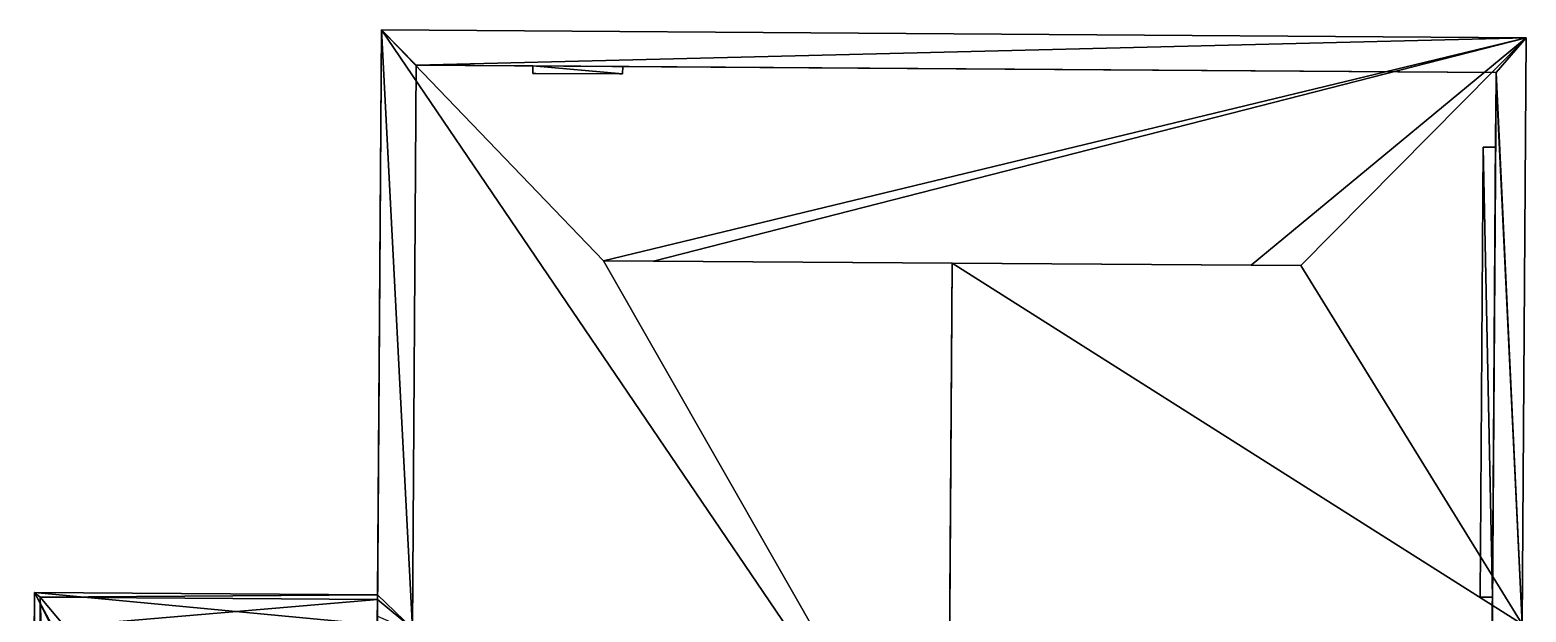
# Model space of a CAD drawing. Extents: x -544 to 100, y -201 to 540.
# Drawn here: x -544 to 98, y 290 to 540 of the extents above; entities that cross this region are included whole.
import ezdxf

# ---------------------------------------------------------------- set-up
doc = ezdxf.new("R2010")
doc.units = 0
doc.header["$MEASUREMENT"] = 0
doc.layers.get('0').update_dxf_attribs({"color": 13, "linetype": 'CONTINUOUS'})
doc.layers.add('ANNOTATIONS', color=221, linetype='CONTINUOUS')

# ---------------------------------------------------------------- blocks, each defined once
blk = doc.blocks.new('GROUP1_1')
for p, q in [((193.2, 80.42, 0), (0, 80.42)), ((0, 80.42), (0, 0)), ((193.2, 0, 0), (193.2, 80.42, 0)), ((0, 0), (193.2, 0, 0))]:
    blk.add_line(p, q)
mesh = blk.add_polyface()
corners = [(193.2, 0, 0), (0, 80.42), (0, 0), (193.2, 80.42, 0)]
mesh.append_faces([[corners[k] for k in face] for face in [(0, 1, 2), (1, 0, 3)]], dxfattribs={"vtx0": -1})
blk = doc.blocks.new('GROUP7_1')
for p, q in [((0, 48.33), (-35.89, 48.33)), ((-35.89, 48.33), (-35.89, 0)), ((0, 0), (0, 48.33)), ((-35.89, 0), (0, 0))]:
    blk.add_line(p, q)
mesh = blk.add_polyface()
corners = [(0, 0), (-35.89, 48.33), (-35.89, 0), (0, 48.33)]
mesh.append_faces([[corners[k] for k in face] for face in [(0, 1, 2), (1, 0, 3)]], dxfattribs={"vtx0": -1})

msp = doc.modelspace()

# ---------------------------------------------------------------- linework, layer by layer
for p, q in [((-393.03, 539.58, 105.21), (-394.77, 287.84, 105.21)), ((-393.03, 539.58, 97.6), (-394.71, 296.96, 97.6)), ((-393.03, 539.58, 97.6), (97.82, 536.18, 97.6)), ((97.82, 536.18, 105.21), (-393.03, 539.58, 105.21)), ((-393.03, 539.58, 105.21), (-393.03, 539.58, 97.6)), ((-393.03, 539.58, 105.21), (-297.77, 440.48, 145.69)), ((97.82, 536.18, 105.21), (1.2, 438.41, 145.69)), ((96.08, 284.43, 97.6), (97.82, 536.18, 97.6)), ((97.82, 536.18, 105.21), (96.08, 284.43, 105.21)), ((97.82, 536.18, 97.6), (97.82, 536.18, 105.21)), ((-379.8, 282.56, 97.6), (-378.12, 524.47, 97.6)), ((-379.8, 282.56, 15.25), (-378.12, 524.47, 15.25)), ((-378.12, 524.47, 3.75), (-379.8, 282.56, 3.75)), ((-378.12, 524.47, 97.6), (84.95, 521.26, 97.6)), ((-378.12, 524.47, 15.25), (-378.12, 524.47, 97.6)), ((84.95, 521.26, 3.75), (-378.12, 524.47, 3.75)), ((-378.12, 524.47, 3.75), (-378.12, 524.47, 15.25)), ((-378.12, 524.47, 15.25), (84.95, 521.26, 15.25)), ((-328.18, 524.12, 45.73), (-328.2, 520.93, 45.73)), ((-328.18, 524.12, 96.73), (-328.2, 520.93, 96.73)), ((-328.2, 520.93, 45.73), (-328.2, 520.93, 96.73)), ((-289.64, 520.67, 45.73), (-328.2, 520.93, 45.73)), ((-328.2, 520.93, 96.73), (-289.64, 520.67, 96.73)), ((-328.18, 524.12, 96.73), (-289.61, 523.86, 96.73)), ((-328.18, 524.12, 45.73), (-328.18, 524.12, 96.73)), ((-328.18, 524.12, 45.73), (-289.61, 523.86, 45.73)), ((-289.64, 520.67, 96.73), (-289.61, 523.86, 96.73)), ((-289.64, 520.67, 45.73), (-289.61, 523.86, 45.73)), ((-289.64, 520.67, 96.73), (-289.64, 520.67, 45.73)), ((-289.61, 523.86, 96.73), (-289.61, 523.86, 45.73)), ((84.93, 518.26, 4.19), (84.95, 521.26, 3.75)), ((84.95, 521.26, 97.6), (84.93, 518.26, 97.6)), ((84.95, 521.26, 97.6), (84.95, 521.26, 15.25)), ((84.95, 521.26, 15.25), (84.95, 521.26, 3.75)), ((83.31, 284.52, 97.6), (84.93, 518.26, 97.6)), ((84.76, 493.12, 7.92), (84.93, 518.26, 4.19)), ((84.93, 518.26, 97.6), (84.93, 518.26, 4.19)), ((78.14, 296.06, 8.5), (79.48, 489.26, 8.5)), ((79.48, 489.26, 88.92), (78.14, 296.06, 88.92)), ((79.48, 489.26, 8.5), (84.73, 489.22, 8.5)), ((84.73, 489.22, 88.92), (79.48, 489.26, 88.92)), ((79.48, 489.26, 8.5), (79.48, 489.26, 88.92)), ((84.76, 493.12, 95.2), (83.36, 291.38, 95.2)), ((83.39, 296.03, 88.92), (84.73, 489.22, 88.92)), ((84.73, 489.22, 8.5), (84.76, 493.12, 7.92)), ((84.73, 489.22, 88.92), (84.73, 489.22, 8.5)), ((84.76, 493.12, 7.92), (84.76, 493.12, 95.2)), ((-148.29, 439.45, 208.76), (-297.77, 440.48, 145.69)), ((-297.77, 440.48, 145.69), (-276.44, 440.34, 145.69)), ((-276.44, 440.34, 145.69), (-148.29, 439.45, 199.76)), ((-276.44, 440.34, 145.69), (-20.13, 438.56, 145.69)), ((-150.08, 181.18, 208.76), (-148.29, 439.45, 208.76)), ((-148.29, 439.45, 199.76), (-20.13, 438.56, 145.69)), ((1.2, 438.41, 145.69), (-148.29, 439.45, 208.76)), ((-20.13, 438.56, 145.69), (1.2, 438.41, 145.69)), ((-541.83, 297.98, 86.78), (-543.81, 11.86, 86.78)), ((-543.81, 11.86, 93.1), (-541.83, 297.98, 93.1)), ((-541.83, 297.98, 86.78), (-394.71, 296.96, 94.91)), ((-394.71, 296.96, 101.22), (-541.83, 297.98, 93.1)), ((-541.83, 297.98, 93.1), (-541.83, 297.98, 86.78)), ((-539.45, 295.97, 89.6), (-541.41, 13.84, 89.6)), ((-539.45, 295.97, 86.92), (-541.41, 13.84, 86.92)), ((-539.45, 295.97, 86.92), (-394.72, 294.96, 94.91)), ((-394.72, 294.96, 97.6), (-539.45, 295.97, 89.6)), ((-539.45, 295.97, 89.6), (-539.45, 295.97, 86.92)), ((-394.77, 287.84, 101.22), (-394.71, 296.96, 101.22)), ((-394.72, 294.96, 94.91), (-394.71, 296.96, 94.91)), ((-394.71, 296.96, 97.6), (-394.72, 294.96, 97.6)), ((-394.71, 296.96, 97.6), (-394.71, 296.96, 101.22)), ((-394.71, 296.96, 94.91), (-394.71, 296.96, 97.6)), ((83.39, 296.03, 8.5), (78.14, 296.06, 8.5)), ((78.14, 296.06, 88.92), (83.39, 296.03, 88.92)), ((78.14, 296.06, 88.92), (78.14, 296.06, 8.5)), ((83.36, 291.38, 8.5), (83.39, 296.03, 8.5)), ((83.39, 296.03, 8.5), (83.39, 296.03, 88.92)), ((-394.72, 294.96, 97.6), (-394.81, 282.66, 97.6)), ((-394.72, 294.96, 94.91), (-394.72, 294.96, 97.6)), ((83.24, 273.82, 8.5), (83.36, 291.38, 8.5)), ((83.36, 291.38, 95.2), (83.36, 291.38, 8.5))]:
    msp.add_line(p, q)

# ---------------------------------------------------------------- block references
at = {"layer": 'ANNOTATIONS', "extrusion": (0.006927, 0.999976, 0)}
msp.add_blockref('GROUP7_1', (330.46, 47.06, 518.65), dxfattribs=at)
at = {"layer": 'ANNOTATIONS', "extrusion": (0.999976, -0.006927, 0)}
msp.add_blockref('GROUP1_1', (296.6, 8.5, 76.09), dxfattribs=at)

# ---------------------------------------------------------------- meshes
mesh = msp.add_polyface()
corners = [(-394.72, 294.96, 97.6), (-379.8, 282.56, 97.6), (-394.81, 282.66, 97.6), (-394.71, 296.96, 97.6), (-393.03, 539.58, 97.6), (-378.12, 524.47, 97.6), (97.82, 536.18, 97.6), (84.95, 521.26, 97.6), (96.08, 284.43, 97.6), (84.93, 518.26, 97.6), (83.31, 284.52, 97.6)]
mesh.append_faces([[corners[k] for k in face] for face in [(0, 1, 2), (9, 8, 10)]], dxfattribs={"vtx0": -1})
mesh.append_faces([[corners[k] for k in face] for face in [(1, 4, 5), (5, 6, 7)]], dxfattribs={"vtx0": -1, "vtx1": -1})
mesh.append_faces([[corners[k] for k in face] for face in [(1, 0, 3), (1, 3, 4), (5, 4, 6), (7, 6, 8), (8, 9, 7)]], dxfattribs={"vtx0": -1, "vtx2": -1})
mesh = msp.add_polyface()
corners = [(-393.03, 539.58, 105.21), (-394.77, 287.84, 101.22), (-394.77, 287.84, 105.21), (-394.71, 296.96, 101.22), (-394.71, 296.96, 97.6), (-393.03, 539.58, 97.6)]
mesh.append_faces([[corners[k] for k in face] for face in [(0, 1, 2), (4, 0, 5)]], dxfattribs={"vtx0": -1})
mesh.append_faces([[corners[k] for k in face] for face in [(1, 0, 3), (3, 0, 4)]], dxfattribs={"vtx0": -1, "vtx1": -1})
mesh = msp.add_polyface()
corners = [(-150.08, 181.18, 208.76), (-393.03, 539.58, 105.21), (-394.77, 287.84, 105.21), (-297.77, 440.48, 145.69), (-148.29, 439.45, 208.76)]
mesh.append_faces([[corners[k] for k in face] for face in [(0, 1, 2), (3, 0, 4)]], dxfattribs={"vtx0": -1})
mesh.append_faces([[corners[k] for k in face] for face in [(1, 0, 3)]], dxfattribs={"vtx0": -1, "vtx1": -1})
mesh = msp.add_polyface()
corners = [(-393.03, 539.58, 105.21), (97.82, 536.18, 97.6), (-393.03, 539.58, 97.6), (97.82, 536.18, 105.21)]
mesh.append_faces([[corners[k] for k in face] for face in [(0, 1, 2), (1, 0, 3)]], dxfattribs={"vtx0": -1})
mesh = msp.add_polyface()
corners = [(-297.77, 440.48, 145.69), (97.82, 536.18, 105.21), (-393.03, 539.58, 105.21), (-276.44, 440.34, 145.69), (-20.13, 438.56, 145.69), (1.2, 438.41, 145.69)]
mesh.append_faces([[corners[k] for k in face] for face in [(0, 1, 2), (1, 4, 5)]], dxfattribs={"vtx0": -1})
mesh.append_faces([[corners[k] for k in face] for face in [(1, 0, 3), (1, 3, 4)]], dxfattribs={"vtx0": -1, "vtx2": -1})
mesh = msp.add_polyface()
corners = [(96.08, 284.43, 105.21), (-148.29, 439.45, 208.76), (-150.08, 181.18, 208.76), (1.2, 438.41, 145.69), (97.82, 536.18, 105.21)]
mesh.append_faces([[corners[k] for k in face] for face in [(0, 1, 2), (3, 0, 4)]], dxfattribs={"vtx0": -1})
mesh.append_faces([[corners[k] for k in face] for face in [(1, 0, 3)]], dxfattribs={"vtx0": -1, "vtx1": -1})
mesh = msp.add_polyface()
corners = [(97.82, 536.18, 97.6), (96.08, 284.43, 105.21), (96.08, 284.43, 97.6), (97.82, 536.18, 105.21)]
mesh.append_faces([[corners[k] for k in face] for face in [(0, 1, 2), (1, 0, 3)]], dxfattribs={"vtx0": -1})
mesh = msp.add_polyface()
corners = [(-378.12, 524.47, 97.6), (-379.8, 282.56, 26.75), (-379.8, 282.56, 97.6), (-379.8, 282.56, 15.25), (-378.12, 524.47, 15.25)]
mesh.append_faces([[corners[k] for k in face] for face in [(0, 1, 2), (3, 0, 4)]], dxfattribs={"vtx0": -1})
mesh.append_faces([[corners[k] for k in face] for face in [(1, 0, 3)]], dxfattribs={"vtx0": -1, "vtx1": -1})
mesh = msp.add_polyface()
corners = [(-378.12, 524.47, 15.25), (-379.8, 282.56, 3.75), (-379.8, 282.56, 15.25), (-378.12, 524.47, 3.75)]
mesh.append_faces([[corners[k] for k in face] for face in [(0, 1, 2), (1, 0, 3)]], dxfattribs={"vtx0": -1})
mesh = msp.add_polyface()
corners = [(-378.12, 524.47, 15.25), (-328.18, 524.12, 45.73), (84.95, 521.26, 15.25), (-378.12, 524.47, 97.6), (-328.18, 524.12, 96.73), (-289.61, 523.86, 96.73), (-289.61, 523.86, 45.73), (84.95, 521.26, 97.6)]
mesh.append_faces([[corners[k] for k in face] for face in [(0, 1, 2), (1, 3, 4), (4, 3, 5), (2, 6, 7), (6, 2, 1), (7, 5, 3)]], dxfattribs={"vtx0": -1, "vtx1": -1})
mesh.append_faces([[corners[k] for k in face] for face in [(1, 0, 3), (7, 6, 5)]], dxfattribs={"vtx0": -1, "vtx2": -1})
mesh = msp.add_polyface()
corners = [(-378.12, 524.47, 15.25), (84.95, 521.26, 3.75), (-378.12, 524.47, 3.75), (84.95, 521.26, 15.25)]
mesh.append_faces([[corners[k] for k in face] for face in [(0, 1, 2), (1, 0, 3)]], dxfattribs={"vtx0": -1})
mesh = msp.add_polyface()
corners = [(-328.18, 524.12, 96.73), (-289.64, 520.67, 96.73), (-328.2, 520.93, 96.73), (-289.61, 523.86, 96.73)]
mesh.append_faces([[corners[k] for k in face] for face in [(0, 1, 2), (1, 0, 3)]], dxfattribs={"vtx0": -1})
mesh = msp.add_polyface()
corners = [(-289.64, 520.67, 45.73), (-328.18, 524.12, 45.73), (-328.2, 520.93, 45.73), (-289.61, 523.86, 45.73)]
mesh.append_faces([[corners[k] for k in face] for face in [(0, 1, 2), (1, 0, 3)]], dxfattribs={"vtx0": -1})
mesh = msp.add_polyface()
corners = [(-328.18, 524.12, 45.73), (-328.2, 520.93, 96.73), (-328.2, 520.93, 45.73), (-328.18, 524.12, 96.73)]
mesh.append_faces([[corners[k] for k in face] for face in [(0, 1, 2), (1, 0, 3)]], dxfattribs={"vtx0": -1})
mesh = msp.add_polyface()
corners = [(-328.2, 520.93, 45.73), (-326.86, 520.93, 47.06), (-289.64, 520.67, 45.73), (-328.2, 520.93, 96.73), (-326.86, 520.93, 95.4), (-290.97, 520.68, 95.4), (-290.97, 520.68, 47.06), (-289.64, 520.67, 96.73)]
mesh.append_faces([[corners[k] for k in face] for face in [(0, 1, 2), (1, 3, 4), (4, 3, 5), (2, 6, 7), (6, 2, 1), (7, 5, 3)]], dxfattribs={"vtx0": -1, "vtx1": -1})
mesh.append_faces([[corners[k] for k in face] for face in [(1, 0, 3), (7, 6, 5)]], dxfattribs={"vtx0": -1, "vtx2": -1})
mesh = msp.add_polyface()
corners = [(-289.61, 523.86, 96.73), (-289.64, 520.67, 45.73), (-289.64, 520.67, 96.73), (-289.61, 523.86, 45.73)]
mesh.append_faces([[corners[k] for k in face] for face in [(0, 1, 2), (1, 0, 3)]], dxfattribs={"vtx0": -1})
mesh = msp.add_polyface()
corners = [(84.95, 521.26, 3.75), (84.93, 518.26, 97.6), (84.93, 518.26, 4.19), (84.95, 521.26, 15.25), (84.95, 521.26, 97.6)]
mesh.append_faces([[corners[k] for k in face] for face in [(0, 1, 2)]], dxfattribs={"vtx0": -1})
mesh.append_faces([[corners[k] for k in face] for face in [(1, 0, 3)]], dxfattribs={"vtx0": -1, "vtx2": -1})
mesh.append_faces([[corners[k] for k in face] for face in [(4, 1, 3)]], dxfattribs={"vtx1": -1})
mesh = msp.add_polyface()
corners = [(84.93, 518.26, 4.19), (84.76, 493.12, 95.2), (84.76, 493.12, 7.92), (83.36, 291.38, 8.5), (83.24, 273.82, 103.41), (83.24, 273.82, 8.5), (83.24, 273.82, 108.16), (83.31, 284.52, 97.6), (83.36, 291.38, 95.2), (84.93, 518.26, 97.6)]
mesh.append_faces([[corners[k] for k in face] for face in [(0, 1, 2), (3, 4, 5)]], dxfattribs={"vtx0": -1})
mesh.append_faces([[corners[k] for k in face] for face in [(4, 3, 6), (6, 3, 7), (7, 8, 9), (9, 1, 0)]], dxfattribs={"vtx0": -1, "vtx1": -1})
mesh.append_faces([[corners[k] for k in face] for face in [(7, 3, 8), (9, 8, 1)]], dxfattribs={"vtx0": -1, "vtx2": -1})
mesh = msp.add_polyface()
corners = [(79.48, 489.26, 88.92), (83.39, 296.03, 88.92), (78.14, 296.06, 88.92), (84.73, 489.22, 88.92)]
mesh.append_faces([[corners[k] for k in face] for face in [(0, 1, 2), (1, 0, 3)]], dxfattribs={"vtx0": -1})
mesh = msp.add_polyface()
corners = [(79.48, 489.26, 8.5), (79.48, 489.26, 88.92), (78.14, 296.06, 8.5), (78.14, 296.06, 88.92)]
mesh.append_faces([[corners[k] for k in face] for face in [(0, 1, 0), (2, 3, 2)]], dxfattribs={"vtx0": -1})
mesh.append_faces([[corners[k] for k in face] for face in [(3, 3, 1), (1, 1, 0)]], dxfattribs={"vtx0": -1, "vtx1": -1})
mesh.append_faces([[corners[k] for k in face] for face in [(3, 2, 3), (1, 3, 1)]], dxfattribs={"vtx0": -1, "vtx2": -1})
mesh = msp.add_polyface()
corners = [(84.73, 489.22, 88.92), (79.48, 489.26, 8.5), (84.73, 489.22, 8.5), (79.48, 489.26, 88.92)]
mesh.append_faces([[corners[k] for k in face] for face in [(0, 1, 2), (1, 0, 3)]], dxfattribs={"vtx0": -1})
mesh = msp.add_polyface()
corners = [(84.76, 493.12, 7.92), (84.73, 489.22, 88.92), (84.73, 489.22, 8.5), (83.39, 296.03, 8.5), (83.36, 291.38, 95.2), (83.36, 291.38, 8.5), (83.39, 296.03, 88.92), (84.76, 493.12, 95.2)]
mesh.append_faces([[corners[k] for k in face] for face in [(0, 1, 2), (3, 4, 5)]], dxfattribs={"vtx0": -1})
mesh.append_faces([[corners[k] for k in face] for face in [(4, 6, 7), (7, 1, 0)]], dxfattribs={"vtx0": -1, "vtx1": -1})
mesh.append_faces([[corners[k] for k in face] for face in [(4, 3, 6), (7, 6, 1)]], dxfattribs={"vtx0": -1, "vtx2": -1})
mesh = msp.add_polyface()
corners = [(-148.29, 439.45, 208.76), (-276.44, 440.34, 145.69), (-297.77, 440.48, 145.69), (-148.29, 439.45, 199.76), (1.2, 438.41, 145.69), (-20.13, 438.56, 145.69)]
mesh.append_faces([[corners[k] for k in face] for face in [(0, 1, 2), (3, 4, 5)]], dxfattribs={"vtx0": -1})
mesh.append_faces([[corners[k] for k in face] for face in [(1, 0, 3), (4, 3, 0)]], dxfattribs={"vtx0": -1, "vtx1": -1})
mesh = msp.add_polyface()
corners = [(-148.29, 439.45, 199.76), (-20.13, 438.56, 145.69), (-276.44, 440.34, 145.69)]
mesh.append_faces([[corners[k] for k in face] for face in [(0, 1, 2)]])
mesh = msp.add_polyface()
corners = [(-541.83, 297.98, 86.78), (-539.45, 295.97, 86.92), (-541.41, 13.84, 86.92), (-394.71, 296.96, 94.91), (-394.72, 294.96, 94.91), (-543.81, 11.86, 86.78), (-396.69, 10.84, 94.91), (-396.68, 12.84, 94.91)]
mesh.append_faces([[corners[k] for k in face] for face in [(1, 3, 4), (6, 2, 7)]], dxfattribs={"vtx0": -1})
mesh.append_faces([[corners[k] for k in face] for face in [(5, 2, 6)]], dxfattribs={"vtx0": -1, "vtx1": -1})
mesh.append_faces([[corners[k] for k in face] for face in [(0, 1, 2), (1, 0, 3), (2, 5, 0)]], dxfattribs={"vtx0": -1, "vtx2": -1})
mesh = msp.add_polyface()
corners = [(-396.69, 10.84, 101.22), (-541.83, 297.98, 93.1), (-543.81, 11.86, 93.1), (-396.71, 27.84, 101.21), (-396.6, 24.18, 101.22), (-381.56, 28.59, 102.05), (-394.93, 284.17, 101.21), (-379.79, 283.22, 102.05), (-394.71, 296.96, 101.22), (-394.77, 287.84, 101.22)]
mesh.append_faces([[corners[k] for k in face] for face in [(0, 1, 2), (3, 0, 4), (6, 5, 7), (8, 6, 9)]], dxfattribs={"vtx0": -1})
mesh.append_faces([[corners[k] for k in face] for face in [(5, 6, 3), (1, 6, 8)]], dxfattribs={"vtx0": -1, "vtx1": -1})
mesh.append_faces([[corners[k] for k in face] for face in [(1, 0, 3), (6, 1, 3)]], dxfattribs={"vtx0": -1, "vtx1": -1, "vtx2": -1})
mesh = msp.add_polyface()
corners = [(-541.83, 297.98, 93.1), (-543.81, 11.86, 86.78), (-543.81, 11.86, 93.1), (-541.83, 297.98, 86.78)]
mesh.append_faces([[corners[k] for k in face] for face in [(0, 1, 2), (1, 0, 3)]], dxfattribs={"vtx0": -1})
mesh = msp.add_polyface()
corners = [(-541.83, 297.98, 93.1), (-394.71, 296.96, 94.91), (-541.83, 297.98, 86.78), (-394.71, 296.96, 101.22), (-394.71, 296.96, 97.6)]
mesh.append_faces([[corners[k] for k in face] for face in [(0, 1, 2), (1, 3, 4)]], dxfattribs={"vtx0": -1})
mesh.append_faces([[corners[k] for k in face] for face in [(1, 0, 3)]], dxfattribs={"vtx0": -1, "vtx2": -1})
mesh = msp.add_polyface()
corners = [(-539.45, 295.97, 89.6), (-528.92, 283.59, 90.19), (-530.7, 26.07, 90.19), (-394.72, 294.96, 97.6), (-394.81, 282.66, 97.6), (-541.41, 13.84, 89.6), (-396.68, 12.84, 97.6), (-396.59, 25.14, 97.6)]
mesh.append_faces([[corners[k] for k in face] for face in [(1, 3, 4), (6, 2, 7)]], dxfattribs={"vtx0": -1})
mesh.append_faces([[corners[k] for k in face] for face in [(5, 2, 6)]], dxfattribs={"vtx0": -1, "vtx1": -1})
mesh.append_faces([[corners[k] for k in face] for face in [(0, 1, 2), (1, 0, 3), (2, 5, 0)]], dxfattribs={"vtx0": -1, "vtx2": -1})
mesh = msp.add_polyface()
corners = [(-539.45, 295.97, 86.92), (-541.41, 13.84, 89.6), (-541.41, 13.84, 86.92), (-539.45, 295.97, 89.6)]
mesh.append_faces([[corners[k] for k in face] for face in [(0, 1, 2), (1, 0, 3)]], dxfattribs={"vtx0": -1})
mesh = msp.add_polyface()
corners = [(-394.72, 294.96, 94.91), (-539.45, 295.97, 89.6), (-539.45, 295.97, 86.92), (-394.72, 294.96, 97.6)]
mesh.append_faces([[corners[k] for k in face] for face in [(0, 1, 2), (1, 0, 3)]], dxfattribs={"vtx0": -1})
mesh = msp.add_polyface()
corners = [(-394.71, 296.96, 94.91), (-394.72, 294.96, 97.6), (-394.72, 294.96, 94.91), (-394.71, 296.96, 97.6)]
mesh.append_faces([[corners[k] for k in face] for face in [(0, 1, 2), (1, 0, 3)]], dxfattribs={"vtx0": -1})
mesh = msp.add_polyface()
corners = [(78.14, 296.06, 88.92), (83.39, 296.03, 8.5), (78.14, 296.06, 8.5), (83.39, 296.03, 88.92)]
mesh.append_faces([[corners[k] for k in face] for face in [(0, 1, 2), (1, 0, 3)]], dxfattribs={"vtx0": -1})

doc.saveas('drawing.dxf')
